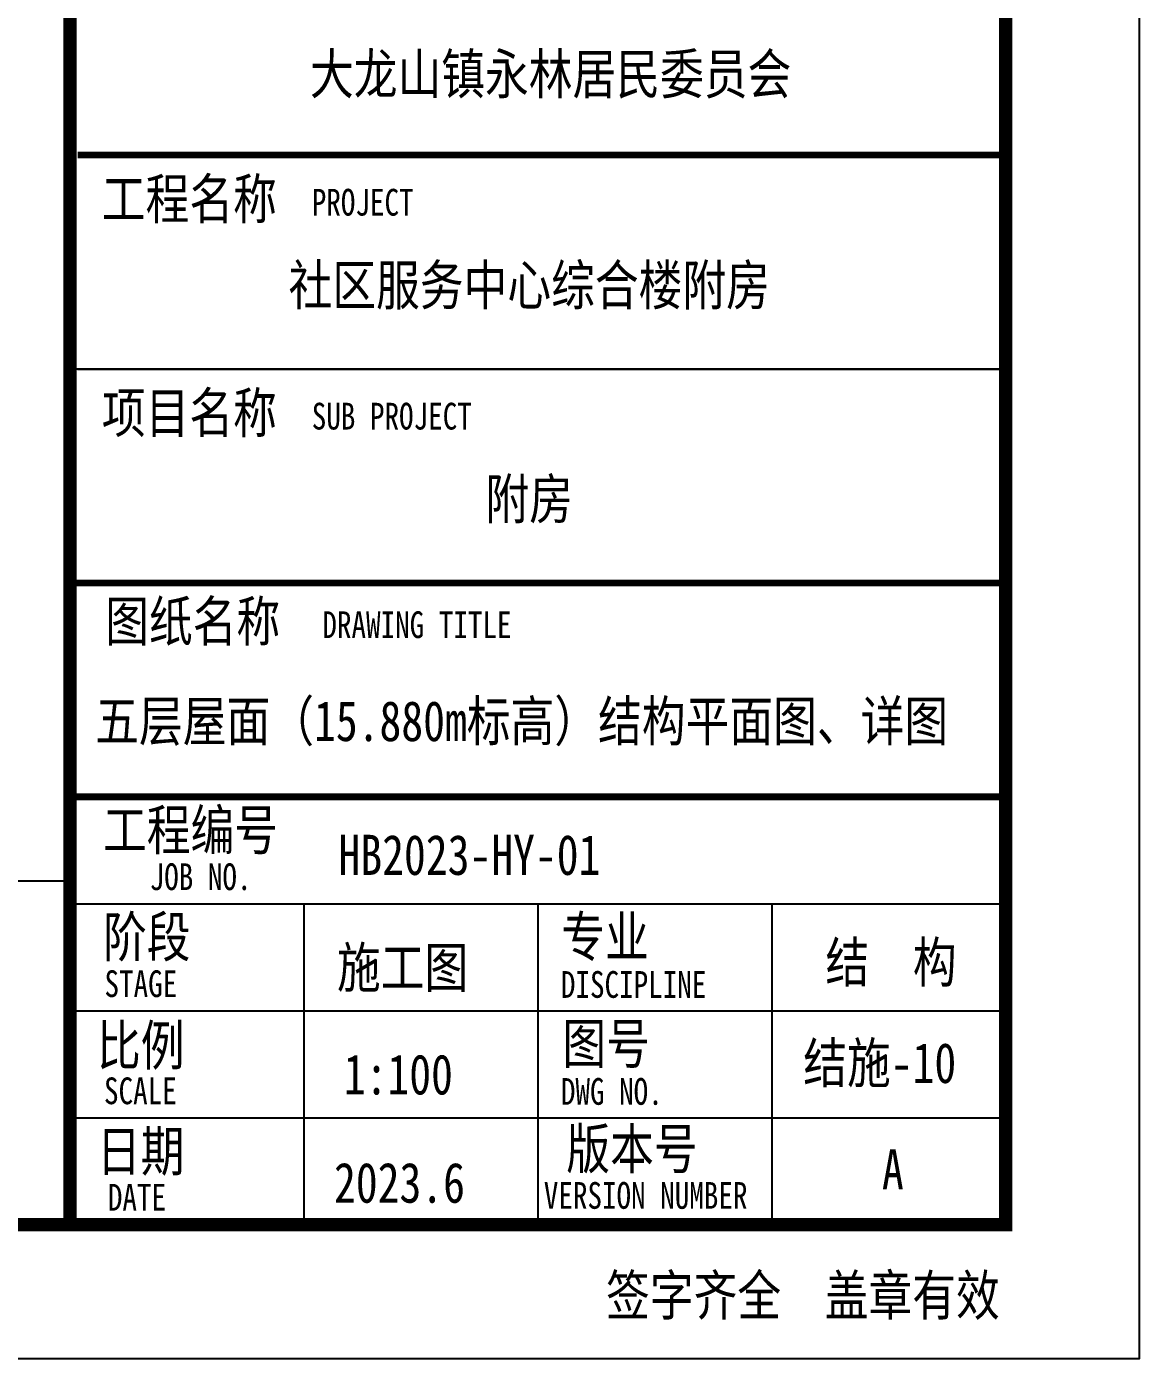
# Model space of a CAD drawing. Extents: x 1051052 to 1482120, y -981644 to -673261.
# Drawn here: x 1343434 to 1351758, y -924648 to -914687 of the extents above; entities that cross this region are included whole.
import ezdxf
from ezdxf.enums import TextEntityAlignment as Align

# ---------------------------------------------------------------- set-up
doc = ezdxf.new("R2010")
doc.units = 0
doc.header["$LTSCALE"] = 1000
doc.header["$MEASUREMENT"] = 0
for name, color, linetype in [('AXIS', 3, 'Continuous'), ('TK', 142, 'Continuous'), ('XM', 7, 'Continuous'), ('填充', 8, 'Continuous')]:
    doc.layers.add(name, color=color, linetype=linetype)
doc.styles.add('HYZT1', font='', dxfattribs={"width": 0.8})
doc.styles.get('HYZT1').set_extended_font_data('SimSun')

# ---------------------------------------------------------------- blocks, each defined once
blk = doc.blocks.new('A$C05385F37')
at = {"layer": 'TK'}
for p, q in [((-1000, -34600), (-8000, -34600)), ((-7944, -34600), (-1000, -34600)), ((-8000, -36200), (-1000, -36200)), ((-8000, -36200), (-1000, -36200)), ((-1000, -36200), (-8000, -36200)), ((-8000, -36200), (-1000, -36200)), ((-8000, -36200), (-2830.4, -36200)), ((-8000, -36200), (-1000, -36200)), ((-8000, -36200), (-1000, -36200)), ((-8000, -38600), (-1000, -38600)), ((-8000, -38600), (-1000, -38600)), ((-6250, -38600), (-6250, -41000)), ((-4500, -38600), (-4500, -41000)), ((-2750, -38600), (-2750, -41000)), ((-8000, -39400), (-1000, -39400)), ((-8000, -40200), (-1000, -40200))]:
    blk.add_line(p, q, dxfattribs=at)
for points, const_width in [([(-8000, -1000), (-8000, -41000)], 100), ([(-1000, -33000), (-7944, -33000)], 50), ([(-8000, -36200), (-1000, -36200)], 50), ([(-7944, -36200), (-1000, -36200)], 50), ([(-8000, -37800), (-1000, -37800)], 50)]:
    blk.add_lwpolyline(points, dxfattribs=dict(at, const_width=const_width))
at = {"layer": 'TK', "style": 'HYZT1', "width": 0.8}
for s, height, p in [('工程名称', 300, (-7762.1, -33477.3)), ('PROJECT', 200, (-6191.7, -33452.7)), ('项目名称', 300, (-7762.1, -35077.3)), ('SUB PROJECT', 200, (-6191.7, -35052.7)), ('图纸名称', 300, (-7737, -36636.4)), ('DRAWING TITLE', 200, (-6112.1, -36612.4)), ('工程编号', 300, (-7753.4, -38197.4)), ('JOB NO.', 200, (-7404.2, -38497.5)), ('阶段', 300, (-7753.4, -38997.4)), ('专业', 300, (-4325, -38995.4)), ('STAGE', 200, (-7742.2, -39297.5)), ('DISCIPLINE', 200, (-4327.7, -39303.4)), ('比例', 300, (-7798.3, -39808.9)), ('图号', 300, (-4316.8, -39795.4)), ('SCALE', 200, (-7745.9, -40098.8)), ('DWG NO.', 200, (-4327.7, -40103.4)), ('版本号', 300, (-4286.9, -40582.3)), ('日期', 300, (-7798.4, -40600.1)), ('DATE', 200, (-7716.9, -40895.2)), ('VERSION NUMBER', 200, (-4455.7, -40881.2)), ('签字齐全  盖章有效', 300, (-3989.9, -41678.3))]:
    blk.add_text(s, height=height, dxfattribs=at).set_placement(p)
blk = doc.blocks.new('A2K')
at = {"layer": 'TK'}
blk.add_lwpolyline([(0, 0), (59400, 0), (59400, 42000), (0, 42000)], close=True, dxfattribs=at)
at = {"layer": 'TK', "const_width": 100}
blk.add_lwpolyline([(2500, 1000), (58400, 1000), (58400, 41000), (2500, 41000)], close=True, dxfattribs=at)
at = {"color": 4}
blk.add_blockref('A$C05385F37', (59400, 42000), dxfattribs=at)
at = {"layer": 'XM', "style": 'HYZT1', "width": 0.8}
for s, p in [('大龙山镇永林居民委员会 ', (55077.3, 9606.9)), ('社区服务中心综合楼附房', (54835.3, 8027.8)), ('附房', (54835.3, 6427.8))]:
    blk.add_text(s, height=300, dxfattribs=at).set_placement(p, align=Align.MIDDLE_CENTER)
for s, p in [('HB2023-HY-01', (53408.6, 3616)), ('施工图', (53396.6, 2773.6)), ('结  构', (57051.4, 2813.2)), ('1:100', (53448, 1973.9)), ('A', (57473.9, 1263.7)), ('2023.6', (53374.9, 1164.1))]:
    blk.add_text(s, height=300, dxfattribs=at).set_placement(p)

msp = doc.modelspace()

# ---------------------------------------------------------------- linework, layer by layer
at = {"layer": 'AXIS'}
msp.add_lwpolyline([(1327962.497, -921077.212), (1343758.453, -921077.212), (1343758.453, -923648.121), (1327962.497, -923648.121)], close=True, dxfattribs=at)

# ---------------------------------------------------------------- block references
at = {"layer": '填充'}
msp.add_blockref('A2K', (1292358.453, -924648.121), dxfattribs=at)

# ---------------------------------------------------------------- texts
at = {"layer": 'XM', "style": 'HYZT1', "width": 0.8}
for s, p in [('五层屋面（15.880m标高）结构平面图、详图', (1343947.037, -920031.189)), ('结施-10', (1349243.807, -922588.461))]:
    msp.add_text(s, height=300, dxfattribs=at).set_placement(p)

doc.saveas('drawing.dxf')
